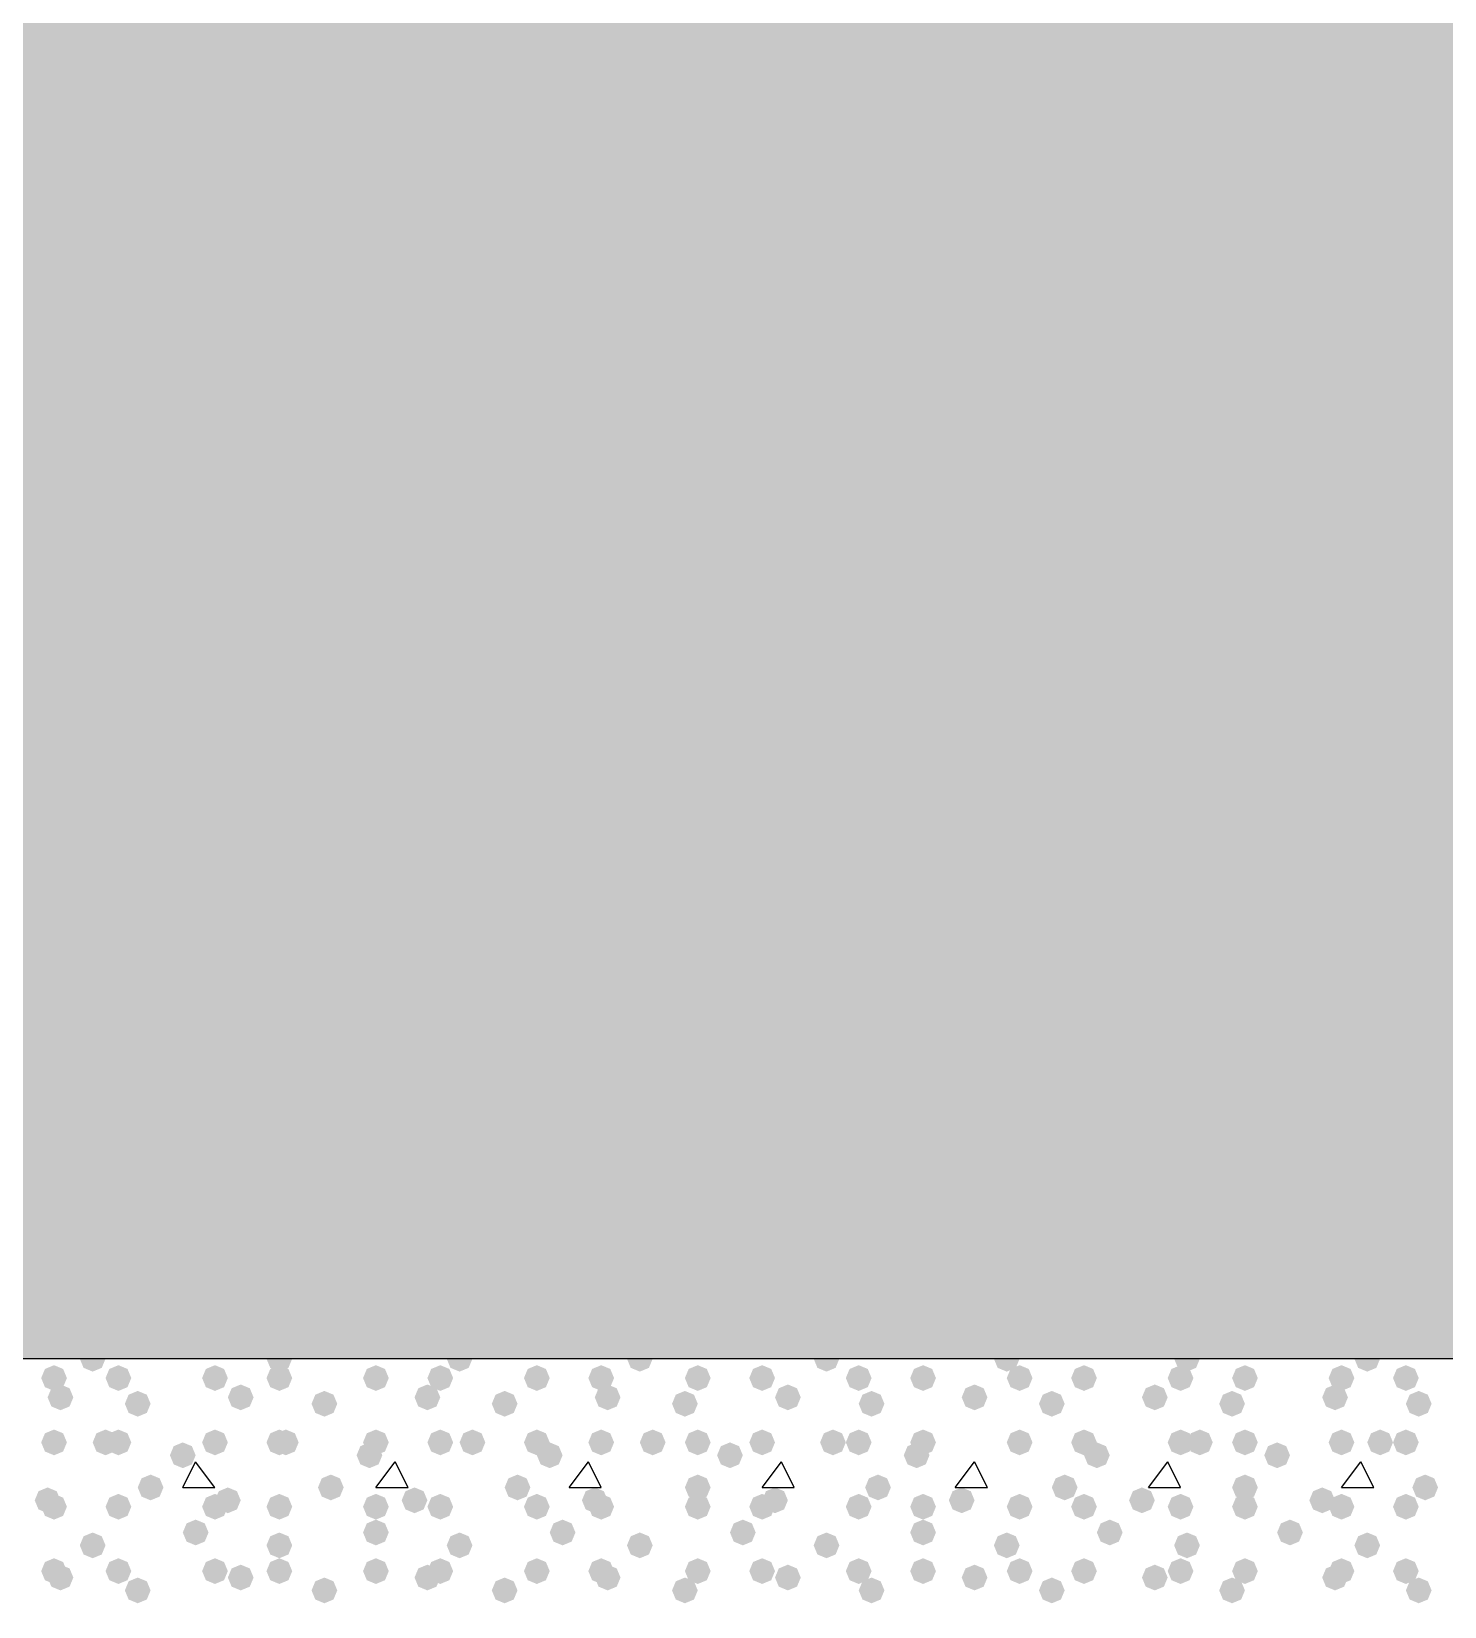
# Model space of a CAD drawing. Header units: millimetres. Extents: x 0 to 420, y 0 to 297.
# Drawn here: x 49.25 to 58.55, y 199.62 to 209.98 of the extents above; entities that cross this region are included whole.
import ezdxf

# ---------------------------------------------------------------- set-up
doc = ezdxf.new("R2010")
doc.units = ezdxf.units.MM
doc.layers.get('0').update_dxf_attribs({"linetype": 'CONTINUOUS'})

msp = doc.modelspace()

# ---------------------------------------------------------------- hatches: boundary and pattern name
at = {"true_color": 0x000008}
h = msp.add_hatch(color=0, dxfattribs=at)
h.paths.add_polyline_path([(193.844333, 220.345), (32.469667, 220.345), (193.844333, 201.252667)], flags=0)
h.paths.add_polyline_path([(32.469667, 220.345), (193.844333, 201.252667), (32.469667, 201.252667)], flags=0)
for points in [[(49.741667, 201.252667), (49.716796, 201.192871), (49.657, 201.168), (49.597204, 201.192871), (49.572333, 201.252667), (49.597204, 201.312462), (49.657, 201.337333), (49.716796, 201.312463)], [(50.969333, 201.252667), (50.944462, 201.192871), (50.884667, 201.168), (50.824871, 201.192871), (50.8, 201.252667), (50.824871, 201.312462), (50.884667, 201.337333), (50.944462, 201.312463)], [(52.154667, 201.252667), (52.129796, 201.192871), (52.07, 201.168), (52.010204, 201.192871), (51.985333, 201.252667), (52.010204, 201.312462), (52.07, 201.337333), (52.129796, 201.312463)], [(53.34, 201.252667), (53.315129, 201.192871), (53.255333, 201.168), (53.195538, 201.192871), (53.170667, 201.252667), (53.195537, 201.312462), (53.255333, 201.337333), (53.315129, 201.312463)], [(54.567667, 201.252667), (54.542796, 201.192871), (54.483, 201.168), (54.423204, 201.192871), (54.398333, 201.252667), (54.423204, 201.312462), (54.483, 201.337333), (54.542796, 201.312463)], [(55.753, 201.252667), (55.728129, 201.192871), (55.668333, 201.168), (55.608537, 201.192871), (55.583667, 201.252667), (55.608537, 201.312462), (55.668333, 201.337333), (55.728129, 201.312463)], [(56.938333, 201.252667), (56.913463, 201.192871), (56.853667, 201.168), (56.793871, 201.192871), (56.769, 201.252667), (56.793871, 201.312462), (56.853667, 201.337333), (56.913462, 201.312463)], [(58.123667, 201.252667), (58.098796, 201.192871), (58.039, 201.168), (57.979204, 201.192871), (57.954333, 201.252667), (57.979204, 201.312462), (58.039, 201.337333), (58.098796, 201.312463)], [(49.487667, 201.125667), (49.462796, 201.065871), (49.403, 201.041), (49.343204, 201.065871), (49.318333, 201.125667), (49.343204, 201.185462), (49.403, 201.210333), (49.462796, 201.185463)], [(49.911, 201.125667), (49.886129, 201.065871), (49.826333, 201.041), (49.766537, 201.065871), (49.741667, 201.125667), (49.766537, 201.185462), (49.826333, 201.210333), (49.886129, 201.185463)], [(50.546, 201.125667), (50.521129, 201.065871), (50.461333, 201.041), (50.401537, 201.065871), (50.376667, 201.125667), (50.401537, 201.185462), (50.461333, 201.210333), (50.521129, 201.185463)], [(50.969333, 201.125667), (50.944462, 201.065871), (50.884667, 201.041), (50.824871, 201.065871), (50.8, 201.125667), (50.824871, 201.185462), (50.884667, 201.210333), (50.944462, 201.185463)], [(51.604333, 201.125667), (51.579462, 201.065871), (51.519667, 201.041), (51.459871, 201.065871), (51.435, 201.125667), (51.459871, 201.185462), (51.519667, 201.210333), (51.579462, 201.185463)], [(52.027667, 201.125667), (52.002796, 201.065871), (51.943, 201.041), (51.883204, 201.065871), (51.858333, 201.125667), (51.883204, 201.185462), (51.943, 201.210333), (52.002796, 201.185463)], [(52.662667, 201.125667), (52.637796, 201.065871), (52.578, 201.041), (52.518204, 201.065871), (52.493333, 201.125667), (52.518204, 201.185462), (52.578, 201.210333), (52.637796, 201.185463)], [(53.086, 201.125667), (53.061129, 201.065871), (53.001333, 201.041), (52.941537, 201.065871), (52.916667, 201.125667), (52.941537, 201.185462), (53.001333, 201.210333), (53.061129, 201.185463)], [(53.721, 201.125667), (53.696129, 201.065871), (53.636333, 201.041), (53.576537, 201.065871), (53.551667, 201.125667), (53.576537, 201.185462), (53.636333, 201.210333), (53.696129, 201.185463)], [(54.144333, 201.125667), (54.119462, 201.065871), (54.059667, 201.041), (53.999871, 201.065871), (53.975, 201.125667), (53.999871, 201.185462), (54.059667, 201.210333), (54.119462, 201.185463)], [(54.779333, 201.125667), (54.754462, 201.065871), (54.694667, 201.041), (54.634871, 201.065871), (54.61, 201.125667), (54.634871, 201.185462), (54.694667, 201.210333), (54.754462, 201.185463)], [(55.202667, 201.125667), (55.177796, 201.065871), (55.118, 201.041), (55.058204, 201.065871), (55.033333, 201.125667), (55.058204, 201.185462), (55.118, 201.210333), (55.177796, 201.185463)], [(55.837667, 201.125667), (55.812796, 201.065871), (55.753, 201.041), (55.693204, 201.065871), (55.668333, 201.125667), (55.693204, 201.185462), (55.753, 201.210333), (55.812796, 201.185463)], [(56.261, 201.125667), (56.236129, 201.065871), (56.176333, 201.041), (56.116537, 201.065871), (56.091667, 201.125667), (56.116537, 201.185462), (56.176333, 201.210333), (56.236129, 201.185463)], [(56.896, 201.125667), (56.871129, 201.065871), (56.811333, 201.041), (56.751537, 201.065871), (56.726667, 201.125667), (56.751537, 201.185462), (56.811333, 201.210333), (56.871129, 201.185463)], [(57.319333, 201.125667), (57.294462, 201.065871), (57.234667, 201.041), (57.174871, 201.065871), (57.15, 201.125667), (57.174871, 201.185462), (57.234667, 201.210333), (57.294462, 201.185463)], [(57.954333, 201.125667), (57.929462, 201.065871), (57.869667, 201.041), (57.809871, 201.065871), (57.785, 201.125667), (57.809871, 201.185462), (57.869667, 201.210333), (57.929462, 201.185463)], [(58.377667, 201.125667), (58.352796, 201.065871), (58.293, 201.041), (58.233204, 201.065871), (58.208333, 201.125667), (58.233204, 201.185462), (58.293, 201.210333), (58.352796, 201.185463)], [(49.53, 200.998667), (49.505129, 200.938871), (49.445333, 200.914), (49.385538, 200.938871), (49.360667, 200.998667), (49.385537, 201.058462), (49.445333, 201.083333), (49.505129, 201.058463)], [(50.038, 200.956333), (50.013129, 200.896537), (49.953333, 200.871667), (49.893538, 200.896537), (49.868667, 200.956333), (49.893537, 201.016129), (49.953333, 201.041), (50.013129, 201.016129)], [(50.715333, 200.998667), (50.690463, 200.938871), (50.630667, 200.914), (50.570871, 200.938871), (50.546, 200.998667), (50.570871, 201.058462), (50.630667, 201.083333), (50.690462, 201.058463)], [(51.265667, 200.956333), (51.240796, 200.896537), (51.181, 200.871667), (51.121204, 200.896537), (51.096333, 200.956333), (51.121204, 201.016129), (51.181, 201.041), (51.240796, 201.016129)], [(51.943, 200.998667), (51.918129, 200.938871), (51.858333, 200.914), (51.798537, 200.938871), (51.773667, 200.998667), (51.798537, 201.058462), (51.858333, 201.083333), (51.918129, 201.058463)], [(52.451, 200.956333), (52.426129, 200.896537), (52.366333, 200.871667), (52.306537, 200.896537), (52.281667, 200.956333), (52.306537, 201.016129), (52.366333, 201.041), (52.426129, 201.016129)], [(53.128333, 200.998667), (53.103463, 200.938871), (53.043667, 200.914), (52.983871, 200.938871), (52.959, 200.998667), (52.983871, 201.058462), (53.043667, 201.083333), (53.103462, 201.058463)], [(53.636333, 200.956333), (53.611462, 200.896537), (53.551667, 200.871667), (53.491871, 200.896537), (53.467, 200.956333), (53.491871, 201.016129), (53.551667, 201.041), (53.611462, 201.016129)], [(54.313667, 200.998667), (54.288796, 200.938871), (54.229, 200.914), (54.169204, 200.938871), (54.144333, 200.998667), (54.169204, 201.058462), (54.229, 201.083333), (54.288796, 201.058463)], [(54.864, 200.956333), (54.839129, 200.896537), (54.779333, 200.871667), (54.719538, 200.896537), (54.694667, 200.956333), (54.719537, 201.016129), (54.779333, 201.041), (54.839129, 201.016129)], [(55.541333, 200.998667), (55.516462, 200.938871), (55.456667, 200.914), (55.396871, 200.938871), (55.372, 200.998667), (55.396871, 201.058462), (55.456667, 201.083333), (55.516462, 201.058463)], [(56.049333, 200.956333), (56.024462, 200.896537), (55.964667, 200.871667), (55.904871, 200.896537), (55.88, 200.956333), (55.904871, 201.016129), (55.964667, 201.041), (56.024462, 201.016129)], [(56.726667, 200.998667), (56.701796, 200.938871), (56.642, 200.914), (56.582204, 200.938871), (56.557333, 200.998667), (56.582204, 201.058462), (56.642, 201.083333), (56.701796, 201.058463)], [(57.234667, 200.956333), (57.209796, 200.896537), (57.15, 200.871667), (57.090204, 200.896537), (57.065333, 200.956333), (57.090204, 201.016129), (57.15, 201.041), (57.209796, 201.016129)], [(57.912, 200.998667), (57.887129, 200.938871), (57.827333, 200.914), (57.767538, 200.938871), (57.742667, 200.998667), (57.767537, 201.058462), (57.827333, 201.083333), (57.887129, 201.058463)], [(58.462333, 200.956333), (58.437463, 200.896537), (58.377667, 200.871667), (58.317871, 200.896537), (58.293, 200.956333), (58.317871, 201.016129), (58.377667, 201.041), (58.437462, 201.016129)], [(49.487667, 200.702333), (49.462796, 200.642537), (49.403, 200.617667), (49.343204, 200.642537), (49.318333, 200.702333), (49.343204, 200.762129), (49.403, 200.787), (49.462796, 200.762129)], [(49.826333, 200.702333), (49.801463, 200.642537), (49.741667, 200.617667), (49.681871, 200.642537), (49.657, 200.702333), (49.681871, 200.762129), (49.741667, 200.787), (49.801462, 200.762129)], [(49.911, 200.702333), (49.886129, 200.642537), (49.826333, 200.617667), (49.766537, 200.642537), (49.741667, 200.702333), (49.766537, 200.762129), (49.826333, 200.787), (49.886129, 200.762129)], [(50.334333, 200.617667), (50.309462, 200.557871), (50.249667, 200.533), (50.189871, 200.557871), (50.165, 200.617667), (50.189871, 200.677462), (50.249667, 200.702333), (50.309462, 200.677463)], [(50.546, 200.702333), (50.521129, 200.642537), (50.461333, 200.617667), (50.401537, 200.642537), (50.376667, 200.702333), (50.401537, 200.762129), (50.461333, 200.787), (50.521129, 200.762129)], [(50.969333, 200.702333), (50.944462, 200.642537), (50.884667, 200.617667), (50.824871, 200.642537), (50.8, 200.702333), (50.824871, 200.762129), (50.884667, 200.787), (50.944462, 200.762129)], [(51.011667, 200.702333), (50.986796, 200.642537), (50.927, 200.617667), (50.867204, 200.642537), (50.842333, 200.702333), (50.867204, 200.762129), (50.927, 200.787), (50.986796, 200.762129)], [(51.562, 200.617667), (51.537129, 200.557871), (51.477333, 200.533), (51.417538, 200.557871), (51.392667, 200.617667), (51.417537, 200.677462), (51.477333, 200.702333), (51.537129, 200.677463)], [(51.604333, 200.702333), (51.579462, 200.642537), (51.519667, 200.617667), (51.459871, 200.642537), (51.435, 200.702333), (51.459871, 200.762129), (51.519667, 200.787), (51.579462, 200.762129)], [(52.027667, 200.702333), (52.002796, 200.642537), (51.943, 200.617667), (51.883204, 200.642537), (51.858333, 200.702333), (51.883204, 200.762129), (51.943, 200.787), (52.002796, 200.762129)], [(52.239333, 200.702333), (52.214462, 200.642537), (52.154667, 200.617667), (52.094871, 200.642537), (52.07, 200.702333), (52.094871, 200.762129), (52.154667, 200.787), (52.214462, 200.762129)], [(52.662667, 200.702333), (52.637796, 200.642537), (52.578, 200.617667), (52.518204, 200.642537), (52.493333, 200.702333), (52.518204, 200.762129), (52.578, 200.787), (52.637796, 200.762129)], [(52.747333, 200.617667), (52.722463, 200.557871), (52.662667, 200.533), (52.602871, 200.557871), (52.578, 200.617667), (52.602871, 200.677462), (52.662667, 200.702333), (52.722462, 200.677463)], [(53.086, 200.702333), (53.061129, 200.642537), (53.001333, 200.617667), (52.941537, 200.642537), (52.916667, 200.702333), (52.941537, 200.762129), (53.001333, 200.787), (53.061129, 200.762129)], [(53.424667, 200.702333), (53.399796, 200.642537), (53.34, 200.617667), (53.280204, 200.642537), (53.255333, 200.702333), (53.280204, 200.762129), (53.34, 200.787), (53.399796, 200.762129)], [(53.721, 200.702333), (53.696129, 200.642537), (53.636333, 200.617667), (53.576537, 200.642537), (53.551667, 200.702333), (53.576537, 200.762129), (53.636333, 200.787), (53.696129, 200.762129)], [(53.932667, 200.617667), (53.907796, 200.557871), (53.848, 200.533), (53.788204, 200.557871), (53.763333, 200.617667), (53.788204, 200.677462), (53.848, 200.702333), (53.907796, 200.677463)], [(54.144333, 200.702333), (54.119462, 200.642537), (54.059667, 200.617667), (53.999871, 200.642537), (53.975, 200.702333), (53.999871, 200.762129), (54.059667, 200.787), (54.119462, 200.762129)], [(54.61, 200.702333), (54.585129, 200.642537), (54.525333, 200.617667), (54.465538, 200.642537), (54.440667, 200.702333), (54.465537, 200.762129), (54.525333, 200.787), (54.585129, 200.762129)], [(54.779333, 200.702333), (54.754462, 200.642537), (54.694667, 200.617667), (54.634871, 200.642537), (54.61, 200.702333), (54.634871, 200.762129), (54.694667, 200.787), (54.754462, 200.762129)], [(55.160333, 200.617667), (55.135463, 200.557871), (55.075667, 200.533), (55.015871, 200.557871), (54.991, 200.617667), (55.015871, 200.677462), (55.075667, 200.702333), (55.135462, 200.677463)], [(55.202667, 200.702333), (55.177796, 200.642537), (55.118, 200.617667), (55.058204, 200.642537), (55.033333, 200.702333), (55.058204, 200.762129), (55.118, 200.787), (55.177796, 200.762129)], [(55.837667, 200.702333), (55.812796, 200.642537), (55.753, 200.617667), (55.693204, 200.642537), (55.668333, 200.702333), (55.693204, 200.762129), (55.753, 200.787), (55.812796, 200.762129)], [(55.837667, 200.702333), (55.812796, 200.642537), (55.753, 200.617667), (55.693204, 200.642537), (55.668333, 200.702333), (55.693204, 200.762129), (55.753, 200.787), (55.812796, 200.762129)], [(56.261, 200.702333), (56.236129, 200.642537), (56.176333, 200.617667), (56.116537, 200.642537), (56.091667, 200.702333), (56.116537, 200.762129), (56.176333, 200.787), (56.236129, 200.762129)], [(56.345667, 200.617667), (56.320796, 200.557871), (56.261, 200.533), (56.201204, 200.557871), (56.176333, 200.617667), (56.201204, 200.677462), (56.261, 200.702333), (56.320796, 200.677463)], [(56.896, 200.702333), (56.871129, 200.642537), (56.811333, 200.617667), (56.751537, 200.642537), (56.726667, 200.702333), (56.751537, 200.762129), (56.811333, 200.787), (56.871129, 200.762129)], [(57.023, 200.702333), (56.998129, 200.642537), (56.938333, 200.617667), (56.878538, 200.642537), (56.853667, 200.702333), (56.878537, 200.762129), (56.938333, 200.787), (56.998129, 200.762129)], [(57.319333, 200.702333), (57.294462, 200.642537), (57.234667, 200.617667), (57.174871, 200.642537), (57.15, 200.702333), (57.174871, 200.762129), (57.234667, 200.787), (57.294462, 200.762129)], [(57.531, 200.617667), (57.506129, 200.557871), (57.446333, 200.533), (57.386537, 200.557871), (57.361667, 200.617667), (57.386537, 200.677462), (57.446333, 200.702333), (57.506129, 200.677463)], [(57.954333, 200.702333), (57.929462, 200.642537), (57.869667, 200.617667), (57.809871, 200.642537), (57.785, 200.702333), (57.809871, 200.762129), (57.869667, 200.787), (57.929462, 200.762129)], [(58.208333, 200.702333), (58.183463, 200.642537), (58.123667, 200.617667), (58.063871, 200.642537), (58.039, 200.702333), (58.063871, 200.762129), (58.123667, 200.787), (58.183462, 200.762129)], [(58.377667, 200.702333), (58.352796, 200.642537), (58.293, 200.617667), (58.233204, 200.642537), (58.208333, 200.702333), (58.233204, 200.762129), (58.293, 200.787), (58.352796, 200.762129)], [(50.122667, 200.406), (50.097796, 200.346204), (50.038, 200.321333), (49.978204, 200.346204), (49.953333, 200.406), (49.978204, 200.465796), (50.038, 200.490667), (50.097796, 200.465796)], [(51.308, 200.406), (51.283129, 200.346204), (51.223333, 200.321333), (51.163537, 200.346204), (51.138667, 200.406), (51.163537, 200.465796), (51.223333, 200.490667), (51.283129, 200.465796)], [(52.535667, 200.406), (52.510796, 200.346204), (52.451, 200.321333), (52.391204, 200.346204), (52.366333, 200.406), (52.391204, 200.465796), (52.451, 200.490667), (52.510796, 200.465796)], [(53.721, 200.406), (53.696129, 200.346204), (53.636333, 200.321333), (53.576537, 200.346204), (53.551667, 200.406), (53.576537, 200.465796), (53.636333, 200.490667), (53.696129, 200.465796)], [(54.906333, 200.406), (54.881462, 200.346204), (54.821667, 200.321333), (54.761871, 200.346204), (54.737, 200.406), (54.761871, 200.465796), (54.821667, 200.490667), (54.881462, 200.465796)], [(56.134, 200.406), (56.109129, 200.346204), (56.049333, 200.321333), (55.989538, 200.346204), (55.964667, 200.406), (55.989537, 200.465796), (56.049333, 200.490667), (56.109129, 200.465796)], [(57.319333, 200.406), (57.294462, 200.346204), (57.234667, 200.321333), (57.174871, 200.346204), (57.15, 200.406), (57.174871, 200.465796), (57.234667, 200.490667), (57.294462, 200.465796)], [(58.504667, 200.406), (58.479796, 200.346204), (58.42, 200.321333), (58.360204, 200.346204), (58.335333, 200.406), (58.360204, 200.465796), (58.42, 200.490667), (58.479796, 200.465796)], [(49.445333, 200.321333), (49.420463, 200.261537), (49.360667, 200.236667), (49.300871, 200.261537), (49.276, 200.321333), (49.300871, 200.381129), (49.360667, 200.406), (49.420462, 200.381129)], [(50.630667, 200.321333), (50.605796, 200.261537), (50.546, 200.236667), (50.486204, 200.261537), (50.461333, 200.321333), (50.486204, 200.381129), (50.546, 200.406), (50.605796, 200.381129)], [(51.858333, 200.321333), (51.833463, 200.261537), (51.773667, 200.236667), (51.713871, 200.261537), (51.689, 200.321333), (51.713871, 200.381129), (51.773667, 200.406), (51.833462, 200.381129)], [(53.043667, 200.321333), (53.018796, 200.261537), (52.959, 200.236667), (52.899204, 200.261537), (52.874333, 200.321333), (52.899204, 200.381129), (52.959, 200.406), (53.018796, 200.381129)], [(54.229, 200.321333), (54.204129, 200.261537), (54.144333, 200.236667), (54.084538, 200.261537), (54.059667, 200.321333), (54.084537, 200.381129), (54.144333, 200.406), (54.204129, 200.381129)], [(55.456667, 200.321333), (55.431796, 200.261537), (55.372, 200.236667), (55.312204, 200.261537), (55.287333, 200.321333), (55.312204, 200.381129), (55.372, 200.406), (55.431796, 200.381129)], [(56.642, 200.321333), (56.617129, 200.261537), (56.557333, 200.236667), (56.497538, 200.261537), (56.472667, 200.321333), (56.497537, 200.381129), (56.557333, 200.406), (56.617129, 200.381129)], [(57.827333, 200.321333), (57.802463, 200.261537), (57.742667, 200.236667), (57.682871, 200.261537), (57.658, 200.321333), (57.682871, 200.381129), (57.742667, 200.406), (57.802462, 200.381129)], [(49.487667, 200.279), (49.462796, 200.219204), (49.403, 200.194333), (49.343204, 200.219204), (49.318333, 200.279), (49.343204, 200.338796), (49.403, 200.363667), (49.462796, 200.338796)], [(49.911, 200.279), (49.886129, 200.219204), (49.826333, 200.194333), (49.766537, 200.219204), (49.741667, 200.279), (49.766537, 200.338796), (49.826333, 200.363667), (49.886129, 200.338796)], [(50.546, 200.279), (50.521129, 200.219204), (50.461333, 200.194333), (50.401537, 200.219204), (50.376667, 200.279), (50.401537, 200.338796), (50.461333, 200.363667), (50.521129, 200.338796)], [(50.969333, 200.279), (50.944462, 200.219204), (50.884667, 200.194333), (50.824871, 200.219204), (50.8, 200.279), (50.824871, 200.338796), (50.884667, 200.363667), (50.944462, 200.338796)], [(51.604333, 200.279), (51.579462, 200.219204), (51.519667, 200.194333), (51.459871, 200.219204), (51.435, 200.279), (51.459871, 200.338796), (51.519667, 200.363667), (51.579462, 200.338796)], [(52.027667, 200.279), (52.002796, 200.219204), (51.943, 200.194333), (51.883204, 200.219204), (51.858333, 200.279), (51.883204, 200.338796), (51.943, 200.363667), (52.002796, 200.338796)], [(52.662667, 200.279), (52.637796, 200.219204), (52.578, 200.194333), (52.518204, 200.219204), (52.493333, 200.279), (52.518204, 200.338796), (52.578, 200.363667), (52.637796, 200.338796)], [(53.086, 200.279), (53.061129, 200.219204), (53.001333, 200.194333), (52.941537, 200.219204), (52.916667, 200.279), (52.941537, 200.338796), (53.001333, 200.363667), (53.061129, 200.338796)], [(53.721, 200.279), (53.696129, 200.219204), (53.636333, 200.194333), (53.576537, 200.219204), (53.551667, 200.279), (53.576537, 200.338796), (53.636333, 200.363667), (53.696129, 200.338796)], [(54.144333, 200.279), (54.119462, 200.219204), (54.059667, 200.194333), (53.999871, 200.219204), (53.975, 200.279), (53.999871, 200.338796), (54.059667, 200.363667), (54.119462, 200.338796)], [(54.779333, 200.279), (54.754462, 200.219204), (54.694667, 200.194333), (54.634871, 200.219204), (54.61, 200.279), (54.634871, 200.338796), (54.694667, 200.363667), (54.754462, 200.338796)], [(55.202667, 200.279), (55.177796, 200.219204), (55.118, 200.194333), (55.058204, 200.219204), (55.033333, 200.279), (55.058204, 200.338796), (55.118, 200.363667), (55.177796, 200.338796)], [(55.837667, 200.279), (55.812796, 200.219204), (55.753, 200.194333), (55.693204, 200.219204), (55.668333, 200.279), (55.693204, 200.338796), (55.753, 200.363667), (55.812796, 200.338796)], [(56.261, 200.279), (56.236129, 200.219204), (56.176333, 200.194333), (56.116537, 200.219204), (56.091667, 200.279), (56.116537, 200.338796), (56.176333, 200.363667), (56.236129, 200.338796)], [(56.896, 200.279), (56.871129, 200.219204), (56.811333, 200.194333), (56.751537, 200.219204), (56.726667, 200.279), (56.751537, 200.338796), (56.811333, 200.363667), (56.871129, 200.338796)], [(57.319333, 200.279), (57.294462, 200.219204), (57.234667, 200.194333), (57.174871, 200.219204), (57.15, 200.279), (57.174871, 200.338796), (57.234667, 200.363667), (57.294462, 200.338796)], [(57.954333, 200.279), (57.929462, 200.219204), (57.869667, 200.194333), (57.809871, 200.219204), (57.785, 200.279), (57.809871, 200.338796), (57.869667, 200.363667), (57.929462, 200.338796)], [(58.377667, 200.279), (58.352796, 200.219204), (58.293, 200.194333), (58.233204, 200.219204), (58.208333, 200.279), (58.233204, 200.338796), (58.293, 200.363667), (58.352796, 200.338796)], [(50.419, 200.109667), (50.394129, 200.049871), (50.334333, 200.025), (50.274538, 200.049871), (50.249667, 200.109667), (50.274537, 200.169462), (50.334333, 200.194333), (50.394129, 200.169463)], [(51.604333, 200.109667), (51.579462, 200.049871), (51.519667, 200.025), (51.459871, 200.049871), (51.435, 200.109667), (51.459871, 200.169462), (51.519667, 200.194333), (51.579462, 200.169463)], [(52.832, 200.109667), (52.807129, 200.049871), (52.747333, 200.025), (52.687538, 200.049871), (52.662667, 200.109667), (52.687537, 200.169462), (52.747333, 200.194333), (52.807129, 200.169463)], [(54.017333, 200.109667), (53.992463, 200.049871), (53.932667, 200.025), (53.872871, 200.049871), (53.848, 200.109667), (53.872871, 200.169462), (53.932667, 200.194333), (53.992462, 200.169463)], [(55.202667, 200.109667), (55.177796, 200.049871), (55.118, 200.025), (55.058204, 200.049871), (55.033333, 200.109667), (55.058204, 200.169462), (55.118, 200.194333), (55.177796, 200.169463)], [(56.430333, 200.109667), (56.405463, 200.049871), (56.345667, 200.025), (56.285871, 200.049871), (56.261, 200.109667), (56.285871, 200.169462), (56.345667, 200.194333), (56.405462, 200.169463)], [(57.615667, 200.109667), (57.590796, 200.049871), (57.531, 200.025), (57.471204, 200.049871), (57.446333, 200.109667), (57.471204, 200.169462), (57.531, 200.194333), (57.590796, 200.169463)], [(49.741667, 200.025), (49.716796, 199.965204), (49.657, 199.940333), (49.597204, 199.965204), (49.572333, 200.025), (49.597204, 200.084796), (49.657, 200.109667), (49.716796, 200.084796)], [(50.969333, 200.025), (50.944462, 199.965204), (50.884667, 199.940333), (50.824871, 199.965204), (50.8, 200.025), (50.824871, 200.084796), (50.884667, 200.109667), (50.944462, 200.084796)], [(52.154667, 200.025), (52.129796, 199.965204), (52.07, 199.940333), (52.010204, 199.965204), (51.985333, 200.025), (52.010204, 200.084796), (52.07, 200.109667), (52.129796, 200.084796)], [(53.34, 200.025), (53.315129, 199.965204), (53.255333, 199.940333), (53.195538, 199.965204), (53.170667, 200.025), (53.195537, 200.084796), (53.255333, 200.109667), (53.315129, 200.084796)], [(54.567667, 200.025), (54.542796, 199.965204), (54.483, 199.940333), (54.423204, 199.965204), (54.398333, 200.025), (54.423204, 200.084796), (54.483, 200.109667), (54.542796, 200.084796)], [(55.753, 200.025), (55.728129, 199.965204), (55.668333, 199.940333), (55.608537, 199.965204), (55.583667, 200.025), (55.608537, 200.084796), (55.668333, 200.109667), (55.728129, 200.084796)], [(56.938333, 200.025), (56.913463, 199.965204), (56.853667, 199.940333), (56.793871, 199.965204), (56.769, 200.025), (56.793871, 200.084796), (56.853667, 200.109667), (56.913462, 200.084796)], [(58.123667, 200.025), (58.098796, 199.965204), (58.039, 199.940333), (57.979204, 199.965204), (57.954333, 200.025), (57.979204, 200.084796), (58.039, 200.109667), (58.098796, 200.084796)], [(49.487667, 199.855667), (49.462796, 199.795871), (49.403, 199.771), (49.343204, 199.795871), (49.318333, 199.855667), (49.343204, 199.915462), (49.403, 199.940333), (49.462796, 199.915463)], [(49.53, 199.813333), (49.505129, 199.753537), (49.445333, 199.728667), (49.385538, 199.753537), (49.360667, 199.813333), (49.385537, 199.873129), (49.445333, 199.898), (49.505129, 199.873129)], [(49.911, 199.855667), (49.886129, 199.795871), (49.826333, 199.771), (49.766537, 199.795871), (49.741667, 199.855667), (49.766537, 199.915462), (49.826333, 199.940333), (49.886129, 199.915463)], [(50.546, 199.855667), (50.521129, 199.795871), (50.461333, 199.771), (50.401537, 199.795871), (50.376667, 199.855667), (50.401537, 199.915462), (50.461333, 199.940333), (50.521129, 199.915463)], [(50.715333, 199.813333), (50.690463, 199.753537), (50.630667, 199.728667), (50.570871, 199.753537), (50.546, 199.813333), (50.570871, 199.873129), (50.630667, 199.898), (50.690462, 199.873129)], [(50.969333, 199.855667), (50.944462, 199.795871), (50.884667, 199.771), (50.824871, 199.795871), (50.8, 199.855667), (50.824871, 199.915462), (50.884667, 199.940333), (50.944462, 199.915463)], [(51.604333, 199.855667), (51.579462, 199.795871), (51.519667, 199.771), (51.459871, 199.795871), (51.435, 199.855667), (51.459871, 199.915462), (51.519667, 199.940333), (51.579462, 199.915463)], [(51.943, 199.813333), (51.918129, 199.753537), (51.858333, 199.728667), (51.798537, 199.753537), (51.773667, 199.813333), (51.798537, 199.873129), (51.858333, 199.898), (51.918129, 199.873129)], [(52.027667, 199.855667), (52.002796, 199.795871), (51.943, 199.771), (51.883204, 199.795871), (51.858333, 199.855667), (51.883204, 199.915462), (51.943, 199.940333), (52.002796, 199.915463)], [(52.662667, 199.855667), (52.637796, 199.795871), (52.578, 199.771), (52.518204, 199.795871), (52.493333, 199.855667), (52.518204, 199.915462), (52.578, 199.940333), (52.637796, 199.915463)], [(53.086, 199.855667), (53.061129, 199.795871), (53.001333, 199.771), (52.941537, 199.795871), (52.916667, 199.855667), (52.941537, 199.915462), (53.001333, 199.940333), (53.061129, 199.915463)], [(53.128333, 199.813333), (53.103463, 199.753537), (53.043667, 199.728667), (52.983871, 199.753537), (52.959, 199.813333), (52.983871, 199.873129), (53.043667, 199.898), (53.103462, 199.873129)], [(53.721, 199.855667), (53.696129, 199.795871), (53.636333, 199.771), (53.576537, 199.795871), (53.551667, 199.855667), (53.576537, 199.915462), (53.636333, 199.940333), (53.696129, 199.915463)], [(54.144333, 199.855667), (54.119462, 199.795871), (54.059667, 199.771), (53.999871, 199.795871), (53.975, 199.855667), (53.999871, 199.915462), (54.059667, 199.940333), (54.119462, 199.915463)], [(54.313667, 199.813333), (54.288796, 199.753537), (54.229, 199.728667), (54.169204, 199.753537), (54.144333, 199.813333), (54.169204, 199.873129), (54.229, 199.898), (54.288796, 199.873129)], [(54.779333, 199.855667), (54.754462, 199.795871), (54.694667, 199.771), (54.634871, 199.795871), (54.61, 199.855667), (54.634871, 199.915462), (54.694667, 199.940333), (54.754462, 199.915463)], [(55.202667, 199.855667), (55.177796, 199.795871), (55.118, 199.771), (55.058204, 199.795871), (55.033333, 199.855667), (55.058204, 199.915462), (55.118, 199.940333), (55.177796, 199.915463)], [(55.541333, 199.813333), (55.516462, 199.753537), (55.456667, 199.728667), (55.396871, 199.753537), (55.372, 199.813333), (55.396871, 199.873129), (55.456667, 199.898), (55.516462, 199.873129)], [(55.837667, 199.855667), (55.812796, 199.795871), (55.753, 199.771), (55.693204, 199.795871), (55.668333, 199.855667), (55.693204, 199.915462), (55.753, 199.940333), (55.812796, 199.915463)], [(56.261, 199.855667), (56.236129, 199.795871), (56.176333, 199.771), (56.116537, 199.795871), (56.091667, 199.855667), (56.116537, 199.915462), (56.176333, 199.940333), (56.236129, 199.915463)], [(56.726667, 199.813333), (56.701796, 199.753537), (56.642, 199.728667), (56.582204, 199.753537), (56.557333, 199.813333), (56.582204, 199.873129), (56.642, 199.898), (56.701796, 199.873129)], [(56.896, 199.855667), (56.871129, 199.795871), (56.811333, 199.771), (56.751537, 199.795871), (56.726667, 199.855667), (56.751537, 199.915462), (56.811333, 199.940333), (56.871129, 199.915463)], [(57.319333, 199.855667), (57.294462, 199.795871), (57.234667, 199.771), (57.174871, 199.795871), (57.15, 199.855667), (57.174871, 199.915462), (57.234667, 199.940333), (57.294462, 199.915463)], [(57.912, 199.813333), (57.887129, 199.753537), (57.827333, 199.728667), (57.767538, 199.753537), (57.742667, 199.813333), (57.767537, 199.873129), (57.827333, 199.898), (57.887129, 199.873129)], [(57.954333, 199.855667), (57.929462, 199.795871), (57.869667, 199.771), (57.809871, 199.795871), (57.785, 199.855667), (57.809871, 199.915462), (57.869667, 199.940333), (57.929462, 199.915463)], [(58.377667, 199.855667), (58.352796, 199.795871), (58.293, 199.771), (58.233204, 199.795871), (58.208333, 199.855667), (58.233204, 199.915462), (58.293, 199.940333), (58.352796, 199.915463)], [(50.038, 199.728667), (50.013129, 199.668871), (49.953333, 199.644), (49.893538, 199.668871), (49.868667, 199.728667), (49.893537, 199.788462), (49.953333, 199.813333), (50.013129, 199.788463)], [(51.265667, 199.728667), (51.240796, 199.668871), (51.181, 199.644), (51.121204, 199.668871), (51.096333, 199.728667), (51.121204, 199.788462), (51.181, 199.813333), (51.240796, 199.788463)], [(52.451, 199.728667), (52.426129, 199.668871), (52.366333, 199.644), (52.306537, 199.668871), (52.281667, 199.728667), (52.306537, 199.788462), (52.366333, 199.813333), (52.426129, 199.788463)], [(53.636333, 199.728667), (53.611462, 199.668871), (53.551667, 199.644), (53.491871, 199.668871), (53.467, 199.728667), (53.491871, 199.788462), (53.551667, 199.813333), (53.611462, 199.788463)], [(54.864, 199.728667), (54.839129, 199.668871), (54.779333, 199.644), (54.719538, 199.668871), (54.694667, 199.728667), (54.719537, 199.788462), (54.779333, 199.813333), (54.839129, 199.788463)], [(56.049333, 199.728667), (56.024462, 199.668871), (55.964667, 199.644), (55.904871, 199.668871), (55.88, 199.728667), (55.904871, 199.788462), (55.964667, 199.813333), (56.024462, 199.788463)], [(57.234667, 199.728667), (57.209796, 199.668871), (57.15, 199.644), (57.090204, 199.668871), (57.065333, 199.728667), (57.090204, 199.788462), (57.15, 199.813333), (57.209796, 199.788463)], [(58.462333, 199.728667), (58.437463, 199.668871), (58.377667, 199.644), (58.317871, 199.668871), (58.293, 199.728667), (58.317871, 199.788462), (58.377667, 199.813333), (58.437462, 199.788463)]]:
    msp.add_hatch(color=0, dxfattribs=at).paths.add_polyline_path(points, flags=0)

# ---------------------------------------------------------------- linework, layer by layer
at = {"color": 0, "true_color": 0x000007}
msp.add_lwpolyline([(31.369, 201.252667), (31.369, 177.927), (379.603, 177.927), (379.603, 201.252667), (217.17, 201.252667), (217.17, 222.461667), (193.844333, 222.461667), (193.844333, 201.252667)], close=True, dxfattribs=at)
msp.add_lwpolyline([(31.369, 201.252667), (31.369, 177.927), (379.603, 177.927), (379.603, 201.252667), (217.17, 201.252667), (217.17, 222.461667), (193.844333, 222.461667), (193.844333, 201.252667)], close=True, dxfattribs=at)
at = {"color": 0, "true_color": 0x000008}
msp.add_lwpolyline([(32.469667, 220.345), (193.844333, 201.252667), (32.469667, 201.252667)], close=True, dxfattribs=at)
at = {"color": 0, "true_color": 0x000007}
msp.add_lwpolyline([(66.717333, 201.252667), (47.625, 201.252667)], dxfattribs=at)
at = {"color": 0, "true_color": 0x000008}
for points in [[(50.249667, 200.406), (50.334333, 200.575333)], [(50.461333, 200.406), (50.334333, 200.575333)], [(51.519667, 200.406), (51.646667, 200.575333)], [(51.731333, 200.406), (51.646667, 200.575333)], [(52.789667, 200.406), (52.916667, 200.575333)], [(53.001333, 200.406), (52.916667, 200.575333)], [(54.059667, 200.406), (54.186667, 200.575333)], [(54.271333, 200.406), (54.186667, 200.575333)], [(55.329667, 200.406), (55.456667, 200.575333)], [(55.541333, 200.406), (55.456667, 200.575333)], [(56.599667, 200.406), (56.726667, 200.575333)], [(56.811333, 200.406), (56.726667, 200.575333)], [(57.869667, 200.406), (57.996667, 200.575333)], [(58.081333, 200.406), (57.996667, 200.575333)], [(50.249667, 200.406), (50.461333, 200.406)], [(51.519667, 200.406), (51.731333, 200.406)], [(52.789667, 200.406), (53.001333, 200.406)], [(54.059667, 200.406), (54.271333, 200.406)], [(55.329667, 200.406), (55.541333, 200.406)], [(56.599667, 200.406), (56.811333, 200.406)], [(57.869667, 200.406), (58.081333, 200.406)]]:
    msp.add_lwpolyline(points, dxfattribs=at)

doc.saveas('drawing.dxf')
